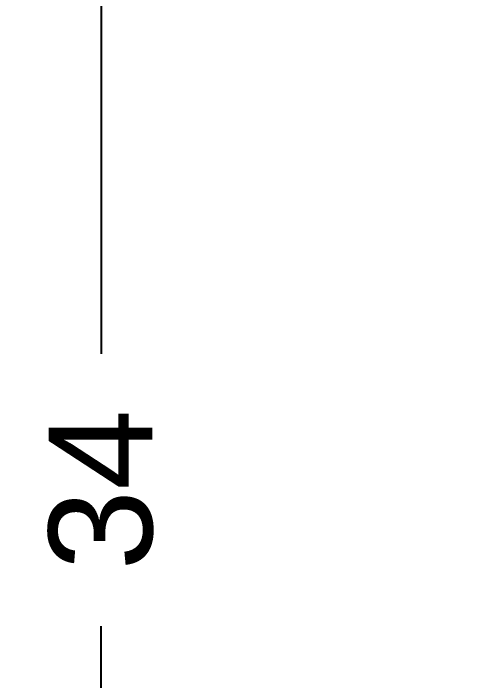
# Model space of a CAD drawing. Header units: millimetres. Extents: x -9 to 139, y -17 to 243.
# Drawn here: x 41.09 to 52.11, y 96.7 to 112.79 of the extents above; entities that cross this region are included whole.
import ezdxf

# ---------------------------------------------------------------- set-up
doc = ezdxf.new("R2010")
doc.units = ezdxf.units.MM
doc.header["$PDMODE"] = 1
doc.header["$PDSIZE"] = -0.001
doc.layers.add('S01_Bemaßung', color=140, linetype='Continuous', lineweight=25)
doc.styles.add('Arial', font='arial.ttf')
doc.dimstyles.new('1 zu 1', dxfattribs={"dimtxt": 2.5, "dimasz": 3.2, "dimexe": 1, "dimexo": 1, "dimgap": 1.5, "dimtad": 0, "dimdec": 1, "dimrnd": 0.5, "dimdsep": 46, "dimtxsty": 'Arial', "dimcen": 0, "dimclrd": 256, "dimclre": 256, "dimclrt": 256, "dimadec": 0, "dimazin": 0, "dimtfac": 1, "dimtdec": 1, "dimtofl": 0, "dimtmove": 0, "dimatfit": 1, "dimfxl": 1, "dimtolj": 1, "dimlwd": 25, "dimlwe": 25, "dimarcsym": 0})

# ---------------------------------------------------------------- blocks, each defined once
blk = doc.blocks.new('*D47')
at = {"layer": 'Defpoints', "color": 0, "transparency": 16777216}
for p in [(39.212, 118.295), (60.213, 118.295), (54.213, 22.295)]:
    blk.add_point(p, dxfattribs=at)
at = {"layer": 'S01_Bemaßung', "lineweight": 25, "transparency": 16777216}
for p, q in [((59.213, 118.295), (38.212, 118.295)), ((39.212, 115.095), (39.212, 73.585)), ((39.212, 25.495), (39.212, 67.005)), ((53.213, 22.295), (38.212, 22.295))]:
    blk.add_line(p, q, dxfattribs=at)
at = {"layer": 'S01_Bemaßung', "transparency": 16777216}
for points in [[(38.679, 115.095), (39.745, 115.095), (39.212, 118.295)], [(38.679, 25.495), (39.745, 25.495), (39.212, 22.295)]]:
    blk.add_solid(points, dxfattribs=at)
at = {"layer": 'S01_Bemaßung', "transparency": 16777216, "insert": (39.212, 70.295), "char_height": 2.5, "attachment_point": 5, "rotation": 90, "style": 'Arial'}
blk.add_mtext('\\A1;96', dxfattribs=at)
blk = doc.blocks.new('*D49')
at = {"layer": 'Defpoints', "color": 0, "transparency": 16777216}
for p in [(43.212, 118.295), (60.213, 118.295), (54.805, 84.295)]:
    blk.add_point(p, dxfattribs=at)
at = {"layer": 'S01_Bemaßung', "lineweight": 25, "transparency": 16777216}
for p, q in [((59.213, 118.295), (42.212, 118.295)), ((43.212, 115.095), (43.212, 104.58)), ((43.212, 87.495), (43.212, 98.011)), ((53.805, 84.295), (42.212, 84.295))]:
    blk.add_line(p, q, dxfattribs=at)
at = {"layer": 'S01_Bemaßung', "transparency": 16777216}
for points in [[(42.679, 115.095), (43.745, 115.095), (43.212, 118.295)], [(42.679, 87.495), (43.745, 87.495), (43.212, 84.295)]]:
    blk.add_solid(points, dxfattribs=at)
at = {"layer": 'S01_Bemaßung', "transparency": 16777216, "insert": (43.212, 101.295), "char_height": 2.5, "attachment_point": 5, "rotation": 90, "style": 'Arial'}
blk.add_mtext('\\A1;34', dxfattribs=at)

msp = doc.modelspace()

# ---------------------------------------------------------------- dimensions: what is measured, and where the dimension line sits
at = {"layer": 'S01_Bemaßung'}
dim = msp.add_linear_dim(base=(39.212, 118.295), p1=(54.213, 22.295), p2=(60.213, 118.295), angle=90, dimstyle='1 zu 1', dxfattribs=at)
dim.commit()
dim.dimension.update_dxf_attribs({"geometry": '*D47', "text_midpoint": (39.212, 70.295)})
dim = msp.add_linear_dim(base=(43.212, 118.295), p1=(54.805, 84.295), p2=(60.213, 118.295), angle=90, dimstyle='1 zu 1', override={"dimtmove": 1}, dxfattribs=at)
dim.commit()
dim.dimension.update_dxf_attribs({"geometry": '*D49', "text_midpoint": (43.212, 101.295)})

doc.saveas('drawing.dxf')
